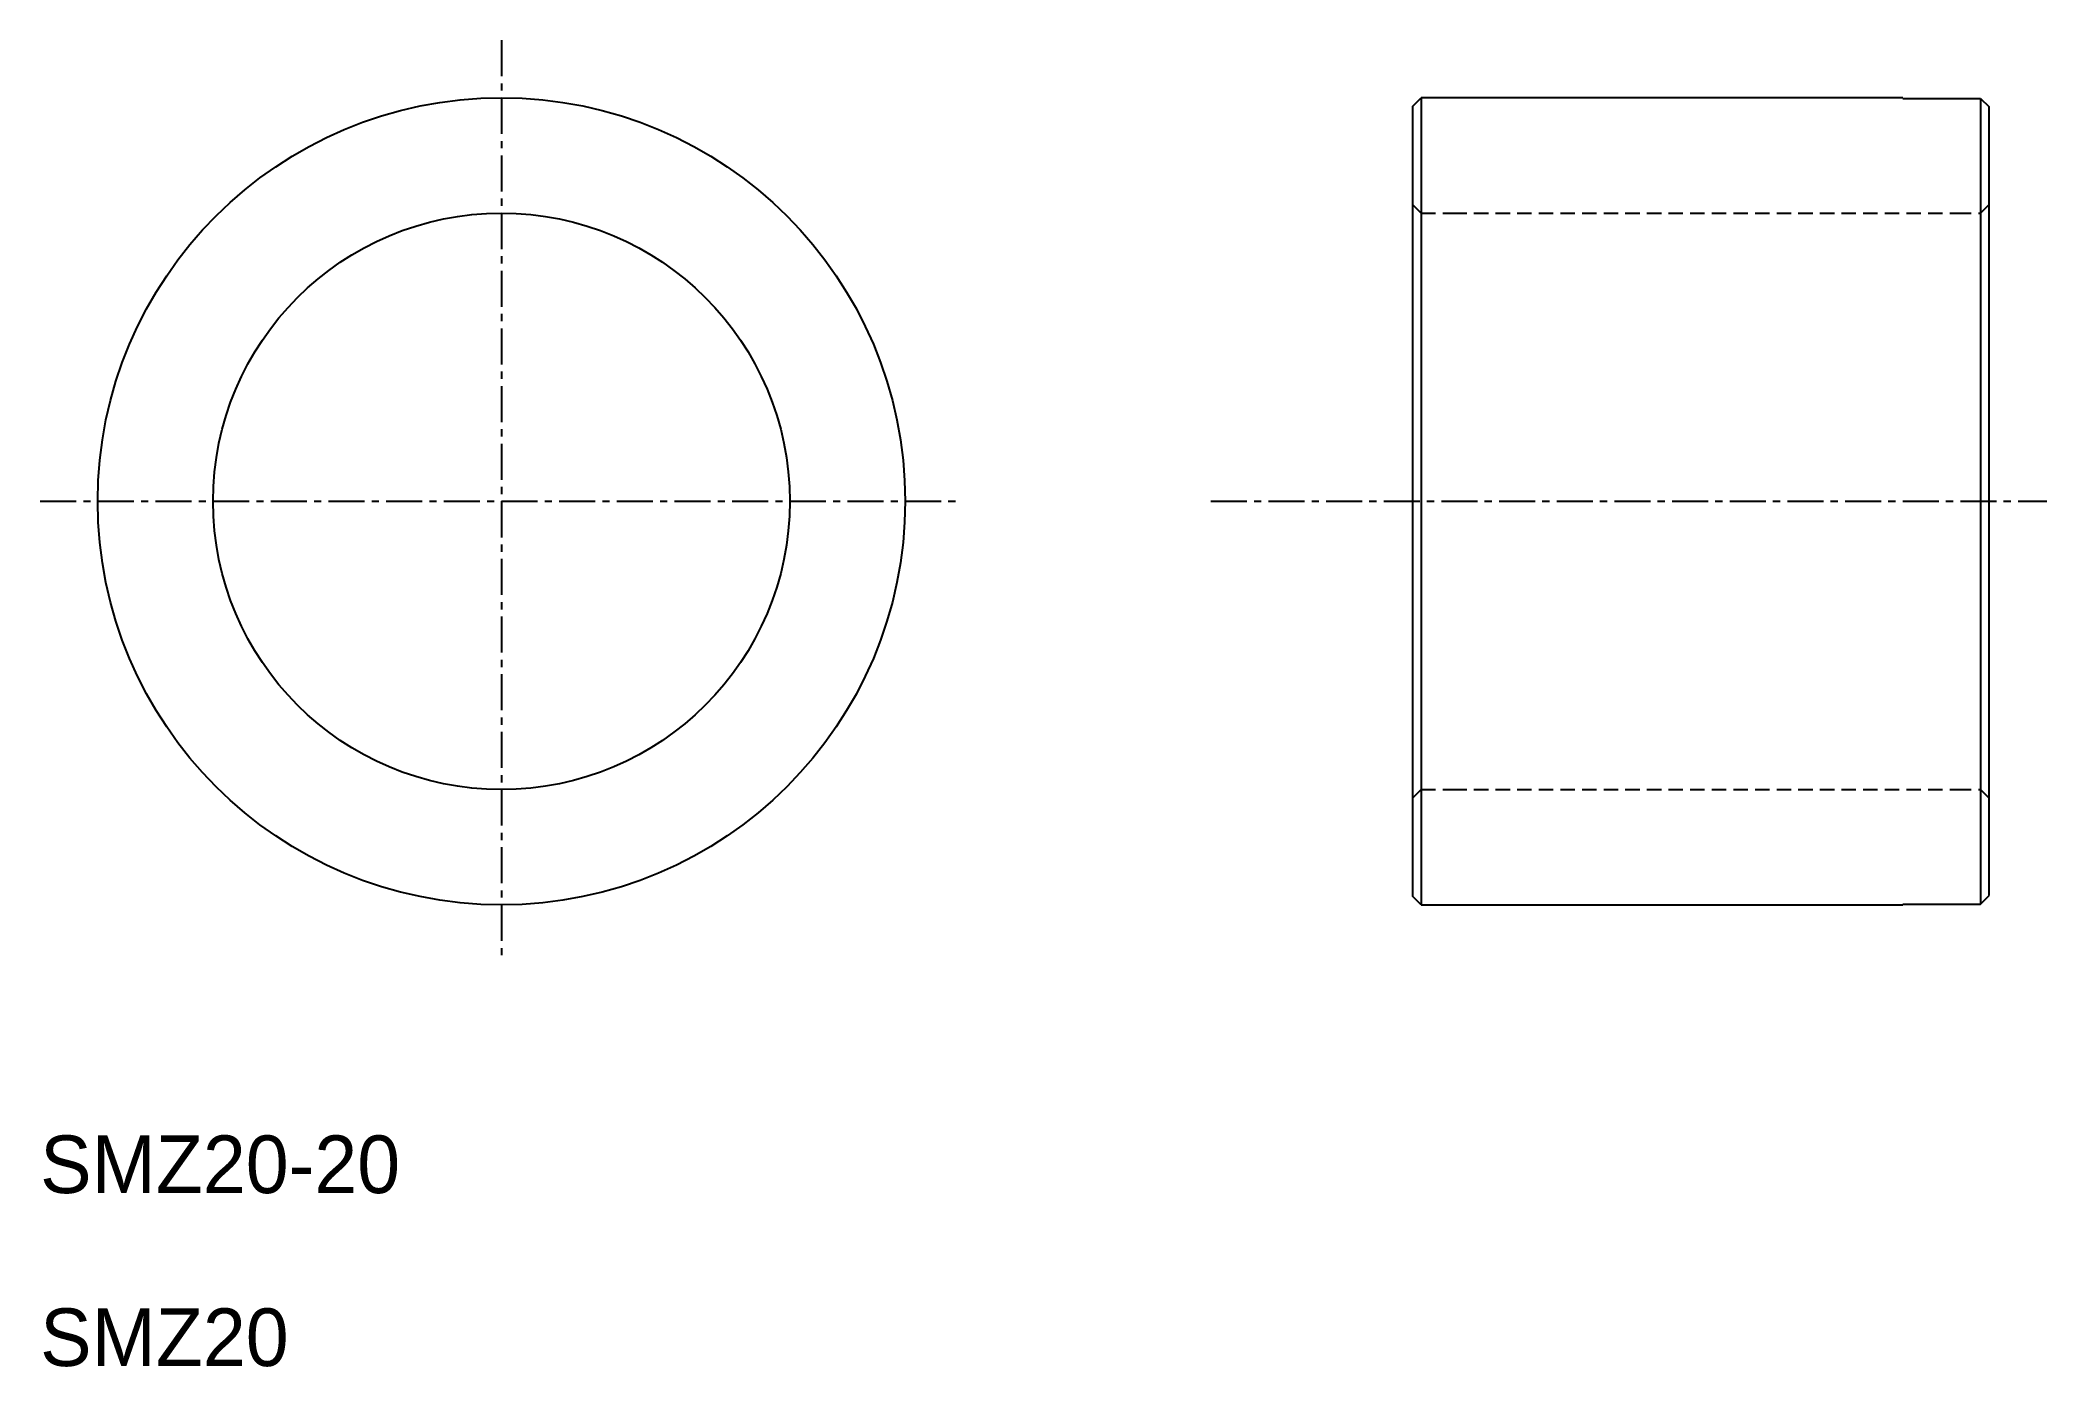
# Model space of a CAD drawing. Extents: x 10 to 79.6, y 10 to 56.
import ezdxf

# ---------------------------------------------------------------- set-up
doc = ezdxf.new("R2010")
doc.units = 0
doc.linetypes.add('CENTER', pattern=[2, 1.25, -0.25, 0.25, -0.25])
doc.linetypes.add('DASHED', pattern=[0.75, 0.5, -0.25])
doc.layers.get('0').update_dxf_attribs({"linetype": 'CONTINUOUS'})
doc.layers.add('CENTER', color=1, linetype='CENTER')

msp = doc.modelspace()

# ---------------------------------------------------------------- linework, layer by layer
at = {"color": 7, "linetype": 'CONTINUOUS'}
for p, q in [((57.602, 53.7), (57.902, 54)), ((57.602, 53.7), (57.602, 26.3)), ((57.902, 54), (57.902, 26)), ((74.602, 54), (57.902, 54)), ((74.602, 53.98), (74.602, 54)), ((74.602, 53.98), (77.302, 53.98)), ((77.302, 53.98), (77.302, 26.02)), ((77.302, 53.98), (77.602, 53.68)), ((77.602, 26.32), (77.602, 53.68)), ((57.902, 26), (57.602, 26.3)), ((57.902, 26), (74.602, 26)), ((62.752, 26), (62.752, 26)), ((67.602, 26), (67.602, 26)), ((74.602, 26), (74.602, 26.02)), ((74.602, 26.02), (77.302, 26.02)), ((77.302, 26.02), (77.602, 26.32))]:
    msp.add_line(p, q, dxfattribs=at)
at = {"color": 3, "linetype": 'DASHED'}
for p, q in [((57.602, 50.3), (57.902, 50)), ((77.302, 50), (77.602, 50.3)), ((57.902, 50), (58.981, 50)), ((58.981, 50), (76.481, 50)), ((76.481, 50), (77.302, 50)), ((57.602, 29.7), (57.902, 30)), ((57.902, 30), (58.981, 30)), ((58.981, 30), (76.481, 30)), ((76.481, 30), (77.302, 30)), ((77.302, 30), (77.602, 29.7))]:
    msp.add_line(p, q, dxfattribs=at)
at = {"color": 7, "linetype": 'CONTINUOUS'}
for radius in [14, 10]:
    msp.add_circle((26, 40), radius, dxfattribs=at)
at = {"layer": 'CENTER', "color": 1, "linetype": 'CENTER'}
for p, q in [((26, 56), (26, 24)), ((10, 40), (42, 40)), ((50.602, 40), (79.602, 40))]:
    msp.add_line(p, q, dxfattribs=at)

# ---------------------------------------------------------------- texts
at = {"color": 7, "linetype": 'CONTINUOUS'}
for s, p in [('SMZ20-20', (10, 16)), ('SMZ20', (10, 10))]:
    msp.add_text(s, height=2, dxfattribs=at).set_placement(p)

doc.saveas('drawing.dxf')
